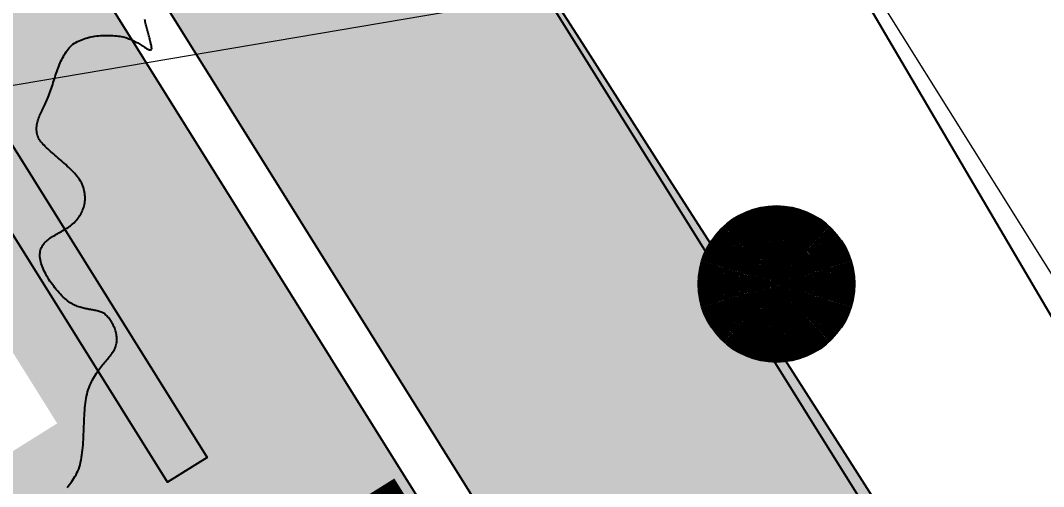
# Model space of a CAD drawing. Header units: metres. Extents: x 3 to 509016, y 4 to 6969473.
# Drawn here: x 507881.542 to 507884.82, y 6967194.123 to 6967195.615 of the extents above; entities that cross this region are included whole.
import ezdxf

# ---------------------------------------------------------------- set-up
doc = ezdxf.new("R2010")
doc.units = ezdxf.units.M
doc.layers.add('_PROP-BDY', color=6, linetype='Continuous', plot=False)
for name, color, linetype in [('C_LNMK_MARKINGS', 4, 'Continuous'), ('C_RD_WHEEL_STOP', 7, 'Continuous'), ('C_TEXT_2.5', 7, 'Continuous'), ('C_TEXT_DIMS', 1, 'Continuous'), ('EWS_BATTER TOE', 252, 'Continuous'), ('HATCH_LANDSCAPE', 1, 'Continuous'), ('HATCH_PAVEMENT_CARPARK', 254, 'Continuous'), ('KRB_BACK', 252, 'Continuous'), ('KRB_LIP', 252, 'Continuous'), ('mga2020DR_UNLINED', 252, 'Continuous'), ('mga2020VEG_TREE', 252, 'Continuous'), ('XREF', 7, 'Continuous')]:
    doc.layers.add(name, color=color, linetype=linetype)
doc.layers.add('D_UG_PIPES', color=252, linetype='EXIST_SWD', lineweight=0)
doc.styles.add('ISOCP', font='isocp.shx')
doc.styles.get("Standard").update_dxf_attribs({"font": 'ARIALN.TTF'})
doc.linetypes.add('EXIST_SWD', pattern='A,5,-2.5,5,-2,["SWD",Standard,S=2.5,R=0,X=0,Y=-1.25],-8,5,-2.5,5,-2.5', length=37.5)
doc.dimstyles.new('ISOCP', dxfattribs={"dimtxt": 2.5, "dimasz": 3, "dimexe": 1.5, "dimexo": 5, "dimgap": 1.5, "dimtad": 1, "dimzin": 0, "dimdsep": 46, "dimtxsty": 'ISOCP', "dimcen": 1, "dimclrd": 256, "dimclre": 256, "dimclrt": 7, "dimadec": 0, "dimazin": 0, "dimtfac": 1, "dimtmove": 0, "dimatfit": 2, "dimfxl": 1, "dimtfill": 1, "dimtolj": 1, "dimtzin": 0, "dimlwd": -1, "dimlwe": -1, "dimarcsym": 0})

# ---------------------------------------------------------------- blocks, each defined once
blk = doc.blocks.new('XD_HATCH')
at = {"layer": 'HATCH_LANDSCAPE', "ltscale": 0.5}
h = blk.add_hatch(dxfattribs=at)
h.set_pattern_fill('GRASS', color=256, scale=0.05)
h.set_pattern_definition([(212.013854887, (0, 0), (-0.28538859865, -1.2375190291), [0.238125, -1.557926224]), (167.013854887, (0, 0), (-0.28538859868, -1.23751902925), [0.238125, -1.031875]), (257.013854887, (0, 0), (1.23751902925, -0.28538859868), [0.238125, -1.031875])])
edge = h.paths.add_edge_path()
edge.add_line((507834.6194, 6967286.6003), (507833.7745, 6967278.3766))
edge.add_line((507833.7745, 6967278.3766), (507834.4563, 6967266.5732))
edge.add_arc((507833.4405, 6967266.3882), 1.0325, -56.8269, 10.3208, ccw=False)
edge.add_line((507834.0055, 6967265.524), (507833.7027, 6967265.3348))
edge.add_line((507833.7027, 6967265.3348), (507831.8595, 6967265.8814))
edge.add_arc((507790.5773, 6967261.1965), 41.5471, 6.4744, 11.72996)
edge.add_arc((507652.9266, 6967269.5696), 178.3302, 0.023588, 2.717699)
edge.add_arc((507863.8943, 6967277.5885), 32.8409, 156.38178, 179.23816, ccw=False)
edge.add_line((507833.8043, 6967290.7459), (507834.868, 6967290.3037))
edge.add_line((507834.868, 6967290.3037), (507834.6194, 6967286.6003))
edge = h.paths.add_edge_path()
edge.add_line((507840.3758, 6967264.2031), (507839.0111, 6967268.6216))
edge.add_line((507839.0111, 6967268.6216), (507838.9485, 6967268.9634))
edge.add_line((507838.9485, 6967268.9634), (507838.9635, 6967269.4631))
edge.add_line((507838.9635, 6967269.4631), (507838.7986, 6967271.4707))
edge.add_line((507838.7986, 6967271.4707), (507838.5426, 6967271.9806))
edge.add_line((507838.5426, 6967271.9806), (507838.3277, 6967272.489))
edge.add_line((507838.3277, 6967272.489), (507838.1812, 6967272.9949))
edge.add_line((507838.1812, 6967272.9949), (507838.0533, 6967273.5))
edge.add_line((507838.0533, 6967273.5), (507837.435, 6967274.5364))
edge.add_line((507837.435, 6967274.5364), (507837.4424, 6967274.8298))
edge.add_line((507837.4424, 6967274.8298), (507837.523, 6967275.3334))
edge.add_line((507837.523, 6967275.3334), (507837.4511, 6967275.831))
edge.add_line((507837.4511, 6967275.831), (507837.4008, 6967276.3294))
edge.add_line((507837.4008, 6967276.3294), (507837.3858, 6967276.8292))
edge.add_line((507837.3858, 6967276.8292), (507837.3708, 6967277.329))
edge.add_line((507837.3708, 6967277.329), (507837.3559, 6967277.8288))
edge.add_line((507837.3559, 6967277.8288), (507837.2868, 6967278.3259))
edge.add_line((507837.2868, 6967278.3259), (507837.6201, 6967280.3039))
edge.add_line((507837.6201, 6967280.3039), (507837.7291, 6967281.2981))
edge.add_line((507837.7291, 6967281.2981), (507837.7573, 6967281.7976))
edge.add_line((507837.7573, 6967281.7976), (507837.7637, 6967283.3032))
edge.add_line((507837.7637, 6967283.3032), (507837.8004, 6967283.8019))
edge.add_line((507837.8004, 6967283.8019), (507837.9, 6967284.2949))
edge.add_line((507837.9, 6967284.2949), (507838.1892, 6967285.2728))
edge.add_line((507838.1892, 6967285.2728), (507838.2709, 6967285.7675))
edge.add_line((507838.2709, 6967285.7675), (507838.3266, 6967286.2645))
edge.add_line((507838.3266, 6967286.2645), (507837.056, 6967286.299))
edge.add_line((507837.056, 6967286.299), (507837.0835, 6967286.024))
edge.add_line((507837.0835, 6967286.024), (507836.2865, 6967278.3018))
edge.add_line((507836.2865, 6967278.3018), (507836.7877, 6967269.7623))
edge.add_line((507836.7877, 6967269.7623), (507836.9971, 6967265.9725))
edge.add_arc((507835.4372, 6967265.8975), 1.5617, -51.2364, 2.7548, ccw=False)
edge.add_line((507836.415, 6967264.6797), (507834.7625, 6967263.6386))
edge.add_line((507834.7625, 6967263.6386), (507834.4122, 6967261.6514))
edge.add_line((507834.4122, 6967261.6514), (507838.3369, 6967255.3696))
edge.add_arc((507838.6337, 6967255.5551), 0.35, 211.9938, 302.0004)
edge.add_line((507838.8192, 6967255.2583), (507843.102, 6967257.934))
edge.add_line((507843.102, 6967257.934), (507849.8852, 6967247.0769))
edge.add_line((507849.8852, 6967247.0769), (507845.6775, 6967244.448))
edge.add_arc((507845.8629, 6967244.1511), 0.35, 121.996, 211.996)
edge.add_line((507845.5661, 6967243.9657), (507846.3609, 6967242.6936))
edge.add_arc((507846.6577, 6967242.879), 0.35, 211.996, 301.996)
edge.add_line((507846.8432, 6967242.5822), (507851.0509, 6967245.2111))
edge.add_line((507851.0509, 6967245.2111), (507857.8321, 6967234.3573))
edge.add_line((507857.8321, 6967234.3573), (507858.9988, 6967232.4898))
edge.add_line((507858.9988, 6967232.4898), (507868.4293, 6967217.3956))
edge.add_line((507868.4293, 6967217.3956), (507869.595, 6967215.5298))
edge.add_line((507869.595, 6967215.5298), (507879.0265, 6967200.4339))
edge.add_line((507879.0265, 6967200.4339), (507880.1922, 6967198.5681))
edge.add_line((507880.1922, 6967198.5681), (507889.6237, 6967183.4722))
edge.add_line((507889.6237, 6967183.4722), (507890.8655, 6967181.6516))
edge.add_line((507890.8655, 6967181.6516), (507890.7894, 6967181.6064))
edge.add_line((507890.7894, 6967181.6064), (507900.2209, 6967166.5105))
edge.add_line((507900.2209, 6967166.5105), (507895.9381, 6967163.8347))
edge.add_arc((507896.1235, 6967163.5378), 0.35, 121.994, 211.996)
edge.add_line((507895.8267, 6967163.3524), (507896.6215, 6967162.0802))
edge.add_arc((507896.9183, 6967162.2657), 0.35, 211.9984, 301.996)
edge.add_line((507897.1038, 6967161.9689), (507901.3866, 6967164.6447))
edge.add_line((507901.3866, 6967164.6447), (507910.8181, 6967149.5487))
edge.add_line((507910.8181, 6967149.5487), (507906.5469, 6967146.8811))
edge.add_arc((507906.7649, 6967146.6028), 0.3535, 128.0734, 218.4885)
edge.add_line((507906.4882, 6967146.3828), (507907.8077, 6967145.0972))
edge.add_line((507907.8077, 6967145.0972), (507909.4019, 6967144.1738))
edge.add_line((507909.4019, 6967144.1738), (507911.1824, 6967145.0318))
edge.add_line((507911.1824, 6967145.0318), (507911.5938, 6967146.4662))
edge.add_line((507911.5938, 6967146.4662), (507913.3116, 6967147.5395))
edge.add_line((507913.3116, 6967147.5395), (507911.7607, 6967150.3145))
edge.add_line((507911.7607, 6967150.3145), (507911.3517, 6967151.1377))
edge.add_line((507911.3517, 6967151.1377), (507910.3123, 6967152.8466))
edge.add_line((507910.3123, 6967152.8466), (507910.0252, 6967153.2568))
edge.add_line((507910.0252, 6967153.2568), (507908.2386, 6967155.6779))
edge.add_line((507908.2386, 6967155.6779), (507906.8185, 6967157.7385))
edge.add_line((507906.8185, 6967157.7385), (507905.1467, 6967160.2314))
edge.add_line((507905.1467, 6967160.2314), (507902.6614, 6967164.5743))
edge.add_line((507902.6614, 6967164.5743), (507901.6885, 6967166.3247))
edge.add_line((507901.6885, 6967166.3247), (507890.3492, 6967184.5912))
edge.add_line((507890.3492, 6967184.5912), (507887.9238, 6967188.3817))
edge.add_line((507887.9238, 6967188.3817), (507882.2644, 6967197.2262))
edge.add_line((507882.2644, 6967197.2262), (507881.0853, 6967198.9492))
edge.add_line((507881.0853, 6967198.9492), (507875.2149, 6967208.1494))
edge.add_line((507875.2149, 6967208.1494), (507870.7184, 6967215.3627))
edge.add_line((507870.7184, 6967215.3627), (507864.5811, 6967226.2674))
edge.add_line((507864.5811, 6967226.2674), (507858.7045, 6967235.0792))
edge.add_line((507858.7045, 6967235.0792), (507856.2419, 6967238.7442))
edge.add_line((507856.2419, 6967238.7442), (507855.1022, 6967240.3904))
edge.add_line((507855.1022, 6967240.3904), (507854.8173, 6967240.8019))
edge.add_line((507854.8173, 6967240.8019), (507854.0618, 6967242.0986))
edge.add_line((507854.0618, 6967242.0986), (507852.576, 6967244.7077))
edge.add_line((507852.576, 6967244.7077), (507851.066, 6967247.3016))
edge.add_line((507851.066, 6967247.3016), (507849.5393, 6967249.8852))
edge.add_line((507849.5393, 6967249.8852), (507848.9949, 6967250.7242))
edge.add_line((507848.9949, 6967250.7242), (507848.7226, 6967251.1437))
edge.add_line((507848.7226, 6967251.1437), (507848.4401, 6967251.5567))
edge.add_line((507848.4401, 6967251.5567), (507847.8618, 6967252.3745))
edge.add_line((507847.8618, 6967252.3745), (507847.3356, 6967253.2249))
edge.add_line((507847.3356, 6967253.2249), (507845.7975, 6967255.8013))
edge.add_line((507845.7975, 6967255.8013), (507844.2186, 6967258.446))
edge.add_line((507844.2186, 6967258.446), (507842.8502, 6967261.0217))
edge.add_line((507842.8502, 6967261.0217), (507842.6112, 6967261.4614))
edge.add_line((507842.6112, 6967261.4614), (507842.0412, 6967262.2858))
edge.add_line((507842.0412, 6967262.2858), (507840.3758, 6967264.2031))
at = {"layer": 'HATCH_PAVEMENT_CARPARK'}
h = blk.add_hatch(color=256, dxfattribs=at)
h.dxf.hatch_style = 1
edge = h.paths.add_edge_path()
edge.add_line((507875.9888, 6967195.7651), (507880.1445, 6967198.3614))
edge.add_line((507880.1445, 6967198.3614), (507889.417, 6967183.5199))
edge.add_line((507889.417, 6967183.5199), (507885.2614, 6967180.9236))
edge.add_arc((507885.5253, 6967180.4998), 0.4992, 121.9079, 212.0841)
edge.add_line((507885.1023, 6967180.2346), (507885.8971, 6967178.9625))
edge.add_arc((507886.3196, 6967179.221), 0.4954, 211.4571, 302.5349)
edge.add_line((507886.586, 6967178.8034), (507890.7427, 6967181.398))
edge.add_line((507890.7427, 6967181.398), (507900.0142, 6967166.5582))
edge.add_line((507900.0142, 6967166.5582), (507895.8586, 6967163.9619))
edge.add_arc((507896.1225, 6967163.5381), 0.4992, 121.9059, 212.0841)
edge.add_line((507895.6995, 6967163.2729), (507896.4943, 6967162.0008))
edge.add_arc((507896.9183, 6967162.2657), 0.5, 211.9984, 301.996)
edge.add_line((507897.1832, 6967161.8417), (507901.3389, 6967164.438))
edge.add_line((507901.3389, 6967164.438), (507910.6114, 6967149.5965))
edge.add_line((507910.6114, 6967149.5965), (507906.4613, 6967147.0044))
edge.add_arc((507906.7649, 6967146.6028), 0.5035, 127.0863, 218.5157)
edge.add_arc((507912.318, 6967151.0464), 7.6156, 218.65732, 253.74497)
edge.add_line((507910.1863, 6967143.7352), (507910.7688, 6967143.59))
edge.add_line((507910.7688, 6967143.59), (507911.5189, 6967143.4728))
edge.add_line((507911.5189, 6967143.4728), (507912.2837, 6967143.4309))
edge.add_line((507912.2837, 6967143.4309), (507913.7894, 6967143.3382))
edge.add_line((507913.7894, 6967143.3382), (507914.7067, 6967143.2816))
edge.add_line((507914.7067, 6967143.2816), (507913.8403, 6967137.3297))
edge.add_line((507913.8403, 6967137.3297), (507912.0774, 6967137.387))
edge.add_line((507912.0774, 6967137.387), (507909.0582, 6967137.6263))
edge.add_arc((507911.1175, 6967152.4843), 15, 222.13107, 262.10918, ccw=False)
edge.add_arc((507899.5853, 6967142.1233), 0.5056, 36.1917, 121.7915)
edge.add_line((507899.3189, 6967142.5531), (507895.8547, 6967140.3769))
edge.add_line((507895.8547, 6967140.3769), (507893.2252, 6967144.5857))
edge.add_line((507893.2252, 6967144.5857), (507886.5822, 6967155.2184))
edge.add_line((507886.5822, 6967155.2184), (507890.8139, 6967157.8599))
edge.add_arc((507890.4505, 6967158.234), 0.5215, 314.169, 391.1342)
edge.add_line((507890.8969, 6967158.5037), (507890.1021, 6967159.7758))
edge.add_arc((507889.6697, 6967159.5002), 0.5127, 32.5139, 110.6117)
edge.add_line((507889.4892, 6967159.9802), (507885.2575, 6967157.3386))
edge.add_line((507885.2575, 6967157.3386), (507875.985, 6967172.1801))
edge.add_line((507875.985, 6967172.1801), (507880.2167, 6967174.8216))
edge.add_arc((507879.8533, 6967175.1957), 0.5215, 314.1688, 391.1377)
edge.add_line((507880.2997, 6967175.4654), (507879.5049, 6967176.7376))
edge.add_arc((507879.0815, 6967176.4734), 0.499, 31.9564, 112.37)
edge.add_line((507878.8916, 6967176.9349), (507874.6603, 6967174.3003))
edge.add_line((507874.6603, 6967174.3003), (507865.3878, 6967189.1418))
edge.add_line((507865.3878, 6967189.1418), (507869.5434, 6967191.7381))
edge.add_arc((507869.2785, 6967192.1622), 0.5, 301.9931, 391.9994)
edge.add_line((507869.7025, 6967192.4271), (507868.9077, 6967193.6993))
edge.add_arc((507868.4837, 6967193.4343), 0.5, 31.9969, 121.9973)
edge.add_line((507868.2187, 6967193.8583), (507864.0642, 6967191.2604))
edge.add_line((507864.0642, 6967191.2604), (507854.7578, 6967206.1561))
edge.add_line((507854.7578, 6967206.1561), (507859.003, 6967208.7411))
edge.add_arc((507858.6819, 6967209.1238), 0.4995, 310.0061, 392.0445)
edge.add_line((507859.1053, 6967209.3888), (507858.3105, 6967210.661))
edge.add_arc((507857.8781, 6967210.3853), 0.5127, 32.5162, 110.6117)
edge.add_line((507857.6976, 6967210.8653), (507853.542, 6967208.2689))
edge.add_line((507853.542, 6967208.2689), (507844.2673, 6967223.0031))
edge.add_line((507844.2673, 6967223.0031), (507848.4217, 6967225.6013))
edge.add_arc((507848.1566, 6967226.0252), 0.5, 302.0224, 392.0224)
edge.add_line((507848.5805, 6967226.2903), (507847.6992, 6967227.6994))
edge.add_arc((507847.268, 6967227.4197), 0.5139, 32.9678, 130.3844)
edge.add_line((507846.935, 6967227.8112), (507842.912, 6967225.2832))
edge.add_line((507842.912, 6967225.2832), (507836.3216, 6967235.8317))
edge.add_line((507836.3216, 6967235.8317), (507840.4772, 6967238.428))
edge.add_arc((507840.2123, 6967238.8521), 0.5, 301.996, 392.0008)
edge.add_line((507840.6363, 6967239.117), (507840.6363, 6967239.117))
edge.add_arc((507840.2123, 6967238.8521), 0.5, -58.004, 31.9984, ccw=False)
edge.add_line((507840.4772, 6967238.428), (507836.3216, 6967235.8317))
edge.add_line((507836.3216, 6967235.8317), (507842.912, 6967225.2832))
edge.add_line((507842.912, 6967225.2832), (507846.935, 6967227.8112))
edge.add_arc((507847.268, 6967227.4197), 0.5139, 32.9678, 130.3844, ccw=False)
edge.add_line((507847.6992, 6967227.6994), (507848.5805, 6967226.2903))
edge.add_arc((507848.1566, 6967226.0252), 0.5, -57.9776, 32.0224, ccw=False)
edge.add_line((507848.4217, 6967225.6013), (507844.2673, 6967223.0031))
edge.add_line((507844.2673, 6967223.0031), (507853.542, 6967208.2689))
edge.add_line((507853.542, 6967208.2689), (507857.6976, 6967210.8653))
edge.add_arc((507857.8781, 6967210.3853), 0.5127, 32.5162, 110.6117, ccw=False)
edge.add_line((507858.3105, 6967210.661), (507859.1516, 6967209.4817))
edge.add_line((507859.1516, 6967209.4817), (507864.7027, 6967212.8859))
edge.add_arc((507865.1267, 6967213.1508), 0.5, 211.996, 301.996)
edge.add_line((507865.3916, 6967212.7268), (507869.5473, 6967215.3231))
edge.add_line((507869.5473, 6967215.3231), (507878.8198, 6967200.4816))
edge.add_line((507878.8198, 6967200.4816), (507874.6642, 6967197.8853))
edge.add_arc((507874.9291, 6967197.4612), 0.5, 121.996, 211.996)
edge.add_line((507874.5051, 6967197.1963), (507875.2999, 6967195.9242))
edge.add_arc((507875.7239, 6967196.1891), 0.5, 211.996, 301.996)
blk = doc.blocks.new('25027_BNP_Skygate Play-Sheet - 000101 - SITE PLAN')
at = {"layer": '_PROP-BDY'}
blk.add_line((-2401700.5, 3945943.9), (-2257300.5, 3945943.9), dxfattribs=at)
blk = doc.blocks.new('XE_ARCH')
at = {"xscale": 0.001, "yscale": 0.001, "zscale": 0.001, "rotation": 121.996}
blk.add_blockref('25027_BNP_Skygate Play-Sheet - 000101 - SITE PLAN', (509988.1258, 6971273.7702), dxfattribs=at)
blk = doc.blocks.new('XE_LOT BOUNDARY')
at = {"layer": '_PROP-BDY'}
blk.add_line((507914.1948, 6967146.1257), (507837.683, 6967268.5892), dxfattribs=at)
blk = doc.blocks.new('BAC V TREE')
for p, q in [((-13.0116, 5.4237), (-13.0158, 5.4477)), ((-13.0069, 5.3992), (-13.0116, 5.4237)), ((-13.0018, 5.3744), (-13.0069, 5.3992)), ((-12.9962, 5.3492), (-13.0018, 5.3744)), ((-12.9903, 5.3238), (-12.9962, 5.3492)), ((-12.984, 5.2982), (-12.9903, 5.3238)), ((-12.9776, 5.2726), (-12.984, 5.2982)), ((-12.9709, 5.2469), (-12.9776, 5.2726)), ((-14.2667, 5.0532), (-14.2309, 5.0646)), ((-14.2309, 5.0646), (-14.1947, 5.075)), ((-14.1947, 5.075), (-14.158, 5.0842)), ((-14.158, 5.0842), (-14.121, 5.0924)), ((-14.121, 5.0924), (-14.0837, 5.0996)), ((-14.0837, 5.0996), (-14.0462, 5.1058)), ((-14.0462, 5.1058), (-14.0085, 5.1111)), ((-14.0085, 5.1111), (-13.9707, 5.1154)), ((-13.9707, 5.1154), (-13.9329, 5.1188)), ((-13.9329, 5.1188), (-13.8951, 5.1213)), ((-13.8951, 5.1213), (-13.8574, 5.1231)), ((-13.8574, 5.1231), (-13.8199, 5.124)), ((-13.8199, 5.124), (-13.7827, 5.1241)), ((-13.7827, 5.1241), (-13.7457, 5.1235)), ((-13.7457, 5.1235), (-13.7091, 5.1222)), ((-13.7091, 5.1222), (-13.673, 5.1202)), ((-13.673, 5.1202), (-13.6373, 5.1175)), ((-13.6373, 5.1175), (-13.6023, 5.1142)), ((-13.6023, 5.1142), (-13.5678, 5.1103)), ((-13.5678, 5.1103), (-13.5341, 5.1059)), ((-13.5341, 5.1059), (-13.5011, 5.1009)), ((-13.5011, 5.1009), (-13.469, 5.0954)), ((-13.469, 5.0954), (-13.4377, 5.0895)), ((-13.4377, 5.0895), (-13.4056, 5.0787)), ((-13.4056, 5.0787), (-13.3745, 5.0674)), ((-13.3745, 5.0674), (-13.3444, 5.0556)), ((-12.964, 5.2213), (-12.9709, 5.2469)), ((-12.9571, 5.1959), (-12.964, 5.2213)), ((-12.9501, 5.1707), (-12.9571, 5.1959)), ((-12.9432, 5.1458), (-12.9501, 5.1707)), ((-12.9363, 5.1212), (-12.9432, 5.1458)), ((-12.9295, 5.0971), (-12.9363, 5.1212)), ((-12.9228, 5.0735), (-12.9295, 5.0971)), ((-12.9164, 5.0505), (-12.9228, 5.0735)), ((-14.5975, 4.84), (-14.5751, 4.8672)), ((-14.5751, 4.8672), (-14.5516, 4.8932)), ((-14.5516, 4.8932), (-14.5269, 4.9182)), ((-14.5269, 4.9182), (-14.4975, 4.9396)), ((-14.4975, 4.9396), (-14.4671, 4.9596)), ((-14.4671, 4.9596), (-14.4357, 4.9783)), ((-14.4357, 4.9783), (-14.4034, 4.9958)), ((-14.4034, 4.9958), (-14.3703, 5.0119)), ((-14.3703, 5.0119), (-14.3364, 5.0269)), ((-14.3364, 5.0269), (-14.3018, 5.0406)), ((-14.3018, 5.0406), (-14.2667, 5.0532)), ((-13.3444, 5.0556), (-13.3153, 5.0435)), ((-13.3153, 5.0435), (-13.2871, 5.031)), ((-13.2871, 5.031), (-13.26, 5.0184)), ((-13.26, 5.0184), (-13.2338, 5.0055)), ((-13.2338, 5.0055), (-13.2085, 4.9926)), ((-13.2085, 4.9926), (-13.1843, 4.9797)), ((-13.1843, 4.9797), (-13.161, 4.9668)), ((-13.161, 4.9668), (-13.1386, 4.954)), ((-13.1386, 4.954), (-13.1172, 4.9414)), ((-13.1172, 4.9414), (-13.0967, 4.929)), ((-13.0967, 4.929), (-13.0771, 4.917)), ((-13.0771, 4.917), (-13.0585, 4.9054)), ((-13.0585, 4.9054), (-13.0408, 4.8942)), ((-13.0408, 4.8942), (-13.024, 4.8836)), ((-13.024, 4.8836), (-13.0081, 4.8736)), ((-13.0081, 4.8736), (-12.9932, 4.8643)), ((-12.9932, 4.8643), (-12.9791, 4.8557)), ((-12.9791, 4.8557), (-12.9659, 4.8479)), ((-12.9103, 5.0283), (-12.9164, 5.0505)), ((-12.9045, 5.0067), (-12.9103, 5.0283)), ((-12.899, 4.986), (-12.9045, 5.0067)), ((-12.894, 4.9662), (-12.899, 4.986)), ((-12.8895, 4.9474), (-12.894, 4.9662)), ((-12.8855, 4.9297), (-12.8895, 4.9474)), ((-12.8821, 4.913), (-12.8855, 4.9297)), ((-12.8793, 4.8977), (-12.8821, 4.913)), ((-12.8772, 4.8835), (-12.8793, 4.8977)), ((-12.8758, 4.8708), (-12.8772, 4.8835)), ((-12.8767, 4.8416), (-12.8755, 4.8497)), ((-12.8753, 4.8595), (-12.8758, 4.8708)), ((-12.8755, 4.8497), (-12.8753, 4.8595)), ((-14.7291, 4.6238), (-14.7126, 4.6571)), ((-14.7126, 4.6571), (-14.6955, 4.6897)), ((-14.6955, 4.6897), (-14.6777, 4.7215)), ((-14.6777, 4.7215), (-14.659, 4.7525)), ((-14.659, 4.7525), (-14.6394, 4.7826)), ((-14.6394, 4.7826), (-14.619, 4.8118)), ((-14.619, 4.8118), (-14.5975, 4.84)), ((-12.9659, 4.8479), (-12.9536, 4.841)), ((-12.9536, 4.841), (-12.9422, 4.8351)), ((-12.9422, 4.8351), (-12.9317, 4.8302)), ((-12.9317, 4.8302), (-12.922, 4.8263)), ((-12.922, 4.8263), (-12.9132, 4.8237)), ((-12.9132, 4.8237), (-12.9053, 4.8223)), ((-12.9053, 4.8223), (-12.8982, 4.8221)), ((-12.8982, 4.8221), (-12.8919, 4.8234)), ((-12.8919, 4.8234), (-12.8866, 4.8261)), ((-12.8866, 4.8261), (-12.882, 4.8303)), ((-12.882, 4.8303), (-12.8789, 4.8351)), ((-12.8789, 4.8351), (-12.8767, 4.8416)), ((-14.816, 4.4119), (-14.8026, 4.4484)), ((-14.8026, 4.4484), (-14.7889, 4.4845)), ((-14.7889, 4.4845), (-14.7747, 4.5201)), ((-14.7747, 4.5201), (-14.76, 4.5553)), ((-14.76, 4.5553), (-14.7448, 4.5899)), ((-14.7448, 4.5899), (-14.7291, 4.6238)), ((-14.8913, 4.1872), (-14.8791, 4.225)), ((-14.8791, 4.225), (-14.8668, 4.2628)), ((-14.8668, 4.2628), (-14.8544, 4.3004)), ((-14.8544, 4.3004), (-14.8418, 4.3378)), ((-14.8418, 4.3378), (-14.829, 4.375)), ((-14.829, 4.375), (-14.816, 4.4119)), ((-14.9538, 3.9983), (-14.941, 4.0358)), ((-14.941, 4.0358), (-14.9284, 4.0736)), ((-14.9284, 4.0736), (-14.9159, 4.1114)), ((-14.9159, 4.1114), (-14.9036, 4.1493)), ((-14.9036, 4.1493), (-14.8913, 4.1872)), ((-15.0361, 3.7871), (-15.0221, 3.8187)), ((-15.0221, 3.8187), (-15.0084, 3.8509)), ((-15.0084, 3.8509), (-14.9941, 3.8872)), ((-14.9941, 3.8872), (-14.9803, 3.9239)), ((-14.9803, 3.9239), (-14.9669, 3.961)), ((-14.9669, 3.961), (-14.9538, 3.9983)), ((-15.1346, 3.5789), (-15.121, 3.6074)), ((-15.121, 3.6074), (-15.1072, 3.6363)), ((-15.1072, 3.6363), (-15.0931, 3.6656)), ((-15.0931, 3.6656), (-15.0789, 3.6953)), ((-15.0789, 3.6953), (-15.0646, 3.7254)), ((-15.0646, 3.7254), (-15.0503, 3.756)), ((-15.0503, 3.756), (-15.0361, 3.7871)), ((-15.2222, 3.3595), (-15.214, 3.3863)), ((-15.214, 3.3863), (-15.2048, 3.4133)), ((-15.2048, 3.4133), (-15.1948, 3.4404)), ((-15.1948, 3.4404), (-15.184, 3.4676)), ((-15.184, 3.4676), (-15.1725, 3.4951)), ((-15.1725, 3.4951), (-15.1604, 3.5227)), ((-15.1604, 3.5227), (-15.1477, 3.5507)), ((-15.1477, 3.5507), (-15.1346, 3.5789)), ((-15.2469, 3.1991), (-15.2461, 3.2259)), ((-15.2462, 3.1722), (-15.2469, 3.1991)), ((-15.2439, 3.1452), (-15.2462, 3.1722)), ((-15.2461, 3.2259), (-15.2438, 3.2527)), ((-15.2438, 3.2527), (-15.2402, 3.2794)), ((-15.2402, 3.2794), (-15.2354, 3.3061)), ((-15.2354, 3.3061), (-15.2293, 3.3328)), ((-15.2293, 3.3328), (-15.2222, 3.3595)), ((-15.24, 3.118), (-15.2439, 3.1452)), ((-15.2343, 3.0906), (-15.24, 3.118)), ((-15.2267, 3.0629), (-15.2343, 3.0906)), ((-15.2173, 3.0351), (-15.2267, 3.0629)), ((-15.2059, 3.0069), (-15.2173, 3.0351)), ((-15.1924, 2.9784), (-15.2059, 3.0069)), ((-15.1762, 2.955), (-15.1924, 2.9784)), ((-15.1581, 2.9313), (-15.1762, 2.955)), ((-15.1384, 2.9074), (-15.1581, 2.9313)), ((-15.117, 2.8832), (-15.1384, 2.9074)), ((-15.0941, 2.8588), (-15.117, 2.8832)), ((-15.0698, 2.8342), (-15.0941, 2.8588)), ((-15.0443, 2.8093), (-15.0698, 2.8342)), ((-15.0175, 2.7842), (-15.0443, 2.8093)), ((-14.9898, 2.7588), (-15.0175, 2.7842)), ((-14.9611, 2.7332), (-14.9898, 2.7588)), ((-14.9315, 2.7072), (-14.9611, 2.7332)), ((-14.9013, 2.681), (-14.9315, 2.7072)), ((-14.8704, 2.6545), (-14.9013, 2.681)), ((-14.8391, 2.6278), (-14.8704, 2.6545)), ((-14.8074, 2.6007), (-14.8391, 2.6278)), ((-14.7754, 2.5733), (-14.8074, 2.6007)), ((-14.7433, 2.5456), (-14.7754, 2.5733)), ((-14.7111, 2.5176), (-14.7433, 2.5456)), ((-14.679, 2.4892), (-14.7111, 2.5176)), ((-14.6471, 2.4606), (-14.679, 2.4892)), ((-14.6155, 2.4316), (-14.6471, 2.4606)), ((-14.5844, 2.4022), (-14.6155, 2.4316)), ((-14.5537, 2.3726), (-14.5844, 2.4022)), ((-14.5237, 2.3425), (-14.5537, 2.3726)), ((-14.4944, 2.3121), (-14.5237, 2.3425)), ((-14.466, 2.2814), (-14.4944, 2.3121)), ((-14.4386, 2.2503), (-14.466, 2.2814)), ((-14.4123, 2.2188), (-14.4386, 2.2503)), ((-14.3872, 2.1869), (-14.4123, 2.2188)), ((-14.3634, 2.1546), (-14.3872, 2.1869)), ((-14.341, 2.1219), (-14.3634, 2.1546)), ((-14.3239, 2.0889), (-14.341, 2.1219)), ((-14.3087, 2.0559), (-14.3239, 2.0889)), ((-14.2952, 2.023), (-14.3087, 2.0559)), ((-14.2834, 1.9901), (-14.2952, 2.023)), ((-14.2734, 1.9574), (-14.2834, 1.9901)), ((-14.265, 1.9248), (-14.2734, 1.9574)), ((-14.2583, 1.8923), (-14.265, 1.9248)), ((-14.2533, 1.8601), (-14.2583, 1.8923)), ((-14.2558, 1.6714), (-14.2516, 1.7022)), ((-14.2499, 1.828), (-14.2533, 1.8601)), ((-14.2516, 1.7022), (-14.2489, 1.7332)), ((-14.248, 1.7961), (-14.2499, 1.828)), ((-14.2489, 1.7332), (-14.2477, 1.7646)), ((-14.2477, 1.7646), (-14.248, 1.7961)), ((-14.3239, 1.4669), (-14.3102, 1.4949)), ((-14.3102, 1.4949), (-14.2978, 1.5233)), ((-14.2978, 1.5233), (-14.2867, 1.5521)), ((-14.2867, 1.5521), (-14.2769, 1.5814)), ((-14.2769, 1.5814), (-14.2685, 1.611)), ((-14.2685, 1.611), (-14.2615, 1.6411)), ((-14.2615, 1.6411), (-14.2558, 1.6714)), ((-14.4759, 1.2631), (-14.453, 1.2865)), ((-14.453, 1.2865), (-14.4312, 1.3105)), ((-14.4312, 1.3105), (-14.4105, 1.3351)), ((-14.4105, 1.3351), (-14.3908, 1.3604)), ((-14.3908, 1.3604), (-14.3723, 1.3862)), ((-14.3723, 1.3862), (-14.355, 1.4126)), ((-14.355, 1.4126), (-14.3389, 1.4395)), ((-14.3389, 1.4395), (-14.3239, 1.4669)), ((-14.7859, 1.0541), (-14.759, 1.0691)), ((-14.759, 1.0691), (-14.732, 1.0842)), ((-14.732, 1.0842), (-14.7051, 1.0996)), ((-14.7051, 1.0996), (-14.6783, 1.1152)), ((-14.6783, 1.1152), (-14.6516, 1.1311)), ((-14.6516, 1.1311), (-14.6253, 1.1475)), ((-14.6253, 1.1475), (-14.5993, 1.1643)), ((-14.5993, 1.1643), (-14.5738, 1.1817)), ((-14.5738, 1.1817), (-14.5489, 1.1997)), ((-14.5489, 1.1997), (-14.5246, 1.2183)), ((-14.5246, 1.2183), (-14.4997, 1.2404)), ((-14.4997, 1.2404), (-14.4759, 1.2631)), ((-15.0887, 0.8394), (-15.0708, 0.859)), ((-15.0708, 0.859), (-15.0517, 0.8779)), ((-15.0517, 0.8779), (-15.0315, 0.896)), ((-15.0315, 0.896), (-15.0102, 0.9135)), ((-15.0102, 0.9135), (-14.9879, 0.9305)), ((-14.9879, 0.9305), (-14.9648, 0.9469)), ((-14.9648, 0.9469), (-14.9409, 0.963)), ((-14.9409, 0.963), (-14.9162, 0.9786)), ((-14.9162, 0.9786), (-14.891, 0.994)), ((-14.891, 0.994), (-14.8653, 1.0092)), ((-14.8653, 1.0092), (-14.8391, 1.0242)), ((-14.8391, 1.0242), (-14.8126, 1.0392)), ((-14.8126, 1.0392), (-14.7859, 1.0541)), ((-15.1797, 0.6177), (-15.1767, 0.6462)), ((-15.1767, 0.6462), (-15.1719, 0.6745)), ((-15.1719, 0.6745), (-15.1651, 0.7015)), ((-15.1651, 0.7015), (-15.1565, 0.7272)), ((-15.1565, 0.7272), (-15.1461, 0.7517)), ((-15.1461, 0.7517), (-15.1341, 0.7752)), ((-15.1341, 0.7752), (-15.1204, 0.7975)), ((-15.1204, 0.7975), (-15.1053, 0.8189)), ((-15.1053, 0.8189), (-15.0887, 0.8394)), ((-0.4836, 0.6561), (-0.5153, 0.6324)), ((-0.4505, 0.6784), (-0.4836, 0.6561)), ((-0.4161, 0.6991), (-0.4505, 0.6784)), ((-0.3804, 0.7183), (-0.4161, 0.6991)), ((-0.3435, 0.7359), (-0.3804, 0.7183)), ((-0.3055, 0.7517), (-0.3435, 0.7359)), ((-0.2662, 0.7659), (-0.3055, 0.7517)), ((-0.2258, 0.7783), (-0.2662, 0.7659)), ((-0.1844, 0.7889), (-0.2258, 0.7783)), ((-0.1419, 0.7977), (-0.1844, 0.7889)), ((-0.0984, 0.8046), (-0.1419, 0.7977)), ((-0.054, 0.8095), (-0.0984, 0.8046)), ((-0.0086, 0.8125), (-0.054, 0.8095)), ((0.0377, 0.8134), (-0.0086, 0.8125)), ((0.077, 0.8104), (0.0377, 0.8134)), ((0.116, 0.8054), (0.077, 0.8104)), ((0.1545, 0.7984), (0.116, 0.8054)), ((0.1926, 0.7896), (0.1545, 0.7984)), ((0.2302, 0.7789), (0.1926, 0.7896)), ((0.2672, 0.7664), (0.2302, 0.7789)), ((0.3035, 0.7522), (0.2672, 0.7664)), ((0.3391, 0.7362), (0.3035, 0.7522)), ((0.3739, 0.7186), (0.3391, 0.7362)), ((0.4078, 0.6994), (0.3739, 0.7186)), ((0.4409, 0.6786), (0.4078, 0.6994)), ((0.4729, 0.6563), (0.4409, 0.6786)), ((0.5039, 0.6326), (0.4729, 0.6563)), ((0.5338, 0.6073), (0.5039, 0.6326)), ((-15.1804, 0.5879), (-15.1797, 0.6177)), ((-15.1789, 0.557), (-15.1804, 0.5879)), ((-15.1752, 0.525), (-15.1789, 0.557)), ((-15.1695, 0.4921), (-15.1752, 0.525)), ((-15.1618, 0.4584), (-15.1695, 0.4921)), ((-15.1522, 0.4239), (-15.1618, 0.4584)), ((-15.1408, 0.3888), (-15.1522, 0.4239)), ((-0.6966, 0.4284), (-0.7163, 0.3944)), ((-0.6754, 0.4613), (-0.6966, 0.4284)), ((-0.6525, 0.493), (-0.6754, 0.4613)), ((-0.6281, 0.5235), (-0.6525, 0.493)), ((-0.6021, 0.5527), (-0.6281, 0.5235)), ((-0.5746, 0.5806), (-0.6021, 0.5527)), ((-0.5457, 0.6072), (-0.5746, 0.5806)), ((-0.5153, 0.6324), (-0.5457, 0.6072)), ((0.5626, 0.5807), (0.5338, 0.6073)), ((0.59, 0.5528), (0.5626, 0.5807)), ((0.6162, 0.5235), (0.59, 0.5528)), ((0.641, 0.493), (0.6162, 0.5235)), ((0.6644, 0.4613), (0.641, 0.493)), ((0.6863, 0.4285), (0.6644, 0.4613)), ((0.7066, 0.3945), (0.6863, 0.4285)), ((-15.1277, 0.3531), (-15.1408, 0.3888)), ((-15.113, 0.3169), (-15.1277, 0.3531)), ((-15.0968, 0.2804), (-15.113, 0.3169)), ((-15.0791, 0.2437), (-15.0968, 0.2804)), ((-15.06, 0.2068), (-15.0791, 0.2437)), ((-0.7774, 0.2482), (-0.7882, 0.2093)), ((-0.7648, 0.2862), (-0.7774, 0.2482)), ((-0.7504, 0.3233), (-0.7648, 0.2862)), ((-0.7342, 0.3594), (-0.7504, 0.3233)), ((-0.7163, 0.3944), (-0.7342, 0.3594)), ((0.7253, 0.3594), (0.7066, 0.3945)), ((0.7423, 0.3233), (0.7253, 0.3594)), ((0.7575, 0.2863), (0.7423, 0.3233)), ((0.7709, 0.2482), (0.7575, 0.2863)), ((0.7824, 0.2093), (0.7709, 0.2482)), ((-15.0397, 0.1699), (-15.06, 0.2068)), ((-15.0181, 0.133), (-15.0397, 0.1699)), ((-14.9955, 0.0962), (-15.0181, 0.133)), ((-14.9718, 0.0598), (-14.9955, 0.0962)), ((-14.9472, 0.0236), (-14.9718, 0.0598)), ((-14.9217, -0.0121), (-14.9472, 0.0236)), ((-0.8092, 0.0878), (-0.8123, 0.0457)), ((-0.8123, 0.0457), (-0.8113, -0.0008)), ((-0.8041, 0.1291), (-0.8092, 0.0878)), ((-0.7971, 0.1696), (-0.8041, 0.1291)), ((-0.7882, 0.2093), (-0.7971, 0.1696)), ((0.792, 0.1696), (0.7824, 0.2093)), ((0.7996, 0.1291), (0.792, 0.1696)), ((0.805, 0.0878), (0.7996, 0.1291)), ((0.8084, 0.0457), (0.805, 0.0878)), ((0.8095, 0.0031), (0.8084, 0.0457)), ((-14.8954, -0.0472), (-14.9217, -0.0121)), ((-14.8685, -0.0817), (-14.8954, -0.0472)), ((-14.841, -0.1154), (-14.8685, -0.0817)), ((-14.8129, -0.1483), (-14.841, -0.1154)), ((-14.7845, -0.1802), (-14.8129, -0.1483)), ((-14.7557, -0.2111), (-14.7845, -0.1802)), ((-0.8113, -0.0008), (-0.8084, -0.0465)), ((-0.8084, -0.0465), (-0.8034, -0.0912)), ((-0.8034, -0.0912), (-0.7965, -0.1349)), ((-0.7965, -0.1349), (-0.7878, -0.1776)), ((-0.7878, -0.1776), (-0.7771, -0.2192)), ((0.7706, -0.2421), (0.7823, -0.2032)), ((0.7823, -0.2032), (0.7919, -0.1635)), ((0.7919, -0.1635), (0.7995, -0.1229)), ((0.7995, -0.1229), (0.805, -0.0816)), ((0.805, -0.0816), (0.8084, -0.0396)), ((-14.7266, -0.2408), (-14.7557, -0.2111)), ((-14.6974, -0.2693), (-14.7266, -0.2408)), ((-14.6681, -0.2964), (-14.6974, -0.2693)), ((-14.6388, -0.3221), (-14.6681, -0.2964)), ((-14.6096, -0.3463), (-14.6388, -0.3221)), ((-14.5805, -0.3687), (-14.6096, -0.3463)), ((-14.5544, -0.3862), (-14.5805, -0.3687)), ((-14.5284, -0.4022), (-14.5544, -0.3862)), ((-14.5027, -0.4168), (-14.5284, -0.4022)), ((-14.4771, -0.4301), (-14.5027, -0.4168)), ((-0.7771, -0.2192), (-0.7647, -0.2598)), ((-0.7647, -0.2598), (-0.7506, -0.2992)), ((-0.7506, -0.2992), (-0.7347, -0.3374)), ((-0.7347, -0.3374), (-0.7171, -0.3745)), ((-0.7171, -0.3745), (-0.698, -0.4103)), ((-0.698, -0.4103), (-0.6772, -0.4448)), ((0.6845, -0.4223), (0.7053, -0.3883)), ((0.7053, -0.3883), (0.7243, -0.3533)), ((0.7243, -0.3533), (0.7416, -0.3172)), ((0.7416, -0.3172), (0.757, -0.2801)), ((0.757, -0.2801), (0.7706, -0.2421)), ((-14.4518, -0.4421), (-14.4771, -0.4301)), ((-14.4266, -0.453), (-14.4518, -0.4421)), ((-14.4016, -0.4629), (-14.4266, -0.453)), ((-14.3768, -0.4718), (-14.4016, -0.4629)), ((-14.3521, -0.4799), (-14.3768, -0.4718)), ((-14.3277, -0.4871), (-14.3521, -0.4799)), ((-14.3034, -0.4937), (-14.3277, -0.4871)), ((-14.2793, -0.4996), (-14.3034, -0.4937)), ((-14.2553, -0.505), (-14.2793, -0.4996)), ((-14.2316, -0.51), (-14.2553, -0.505)), ((-14.2079, -0.5146), (-14.2316, -0.51)), ((-14.1845, -0.5189), (-14.2079, -0.5146)), ((-14.1612, -0.5231), (-14.1845, -0.5189)), ((-14.138, -0.5271), (-14.1612, -0.5231)), ((-14.115, -0.5312), (-14.138, -0.5271)), ((-14.0922, -0.5353), (-14.115, -0.5312)), ((-14.0695, -0.5396), (-14.0922, -0.5353)), ((-14.0469, -0.5441), (-14.0695, -0.5396)), ((-14.0244, -0.549), (-14.0469, -0.5441)), ((-14.0021, -0.5543), (-14.0244, -0.549)), ((-13.98, -0.5601), (-14.0021, -0.5543)), ((-13.9579, -0.5665), (-13.98, -0.5601)), ((-13.936, -0.5735), (-13.9579, -0.5665)), ((-13.9142, -0.5814), (-13.936, -0.5735)), ((-13.8925, -0.5901), (-13.9142, -0.5814)), ((-13.871, -0.5997), (-13.8925, -0.5901)), ((-13.8495, -0.6104), (-13.871, -0.5997)), ((-13.8331, -0.6251), (-13.8495, -0.6104)), ((-13.8167, -0.6408), (-13.8331, -0.6251)), ((-0.6772, -0.4448), (-0.655, -0.478)), ((-0.655, -0.478), (-0.6312, -0.5098)), ((-0.6312, -0.5098), (-0.606, -0.5403)), ((-0.606, -0.5403), (-0.5794, -0.5693)), ((-0.5794, -0.5693), (-0.5515, -0.5968)), ((-0.5515, -0.5968), (-0.5223, -0.6229)), ((-0.5223, -0.6229), (-0.4918, -0.6474)), ((0.464, -0.65), (0.4963, -0.6262)), ((0.4963, -0.6262), (0.5274, -0.6011)), ((0.5274, -0.6011), (0.5572, -0.5745)), ((0.5572, -0.5745), (0.5856, -0.5466)), ((0.5856, -0.5466), (0.6126, -0.5173)), ((0.6126, -0.5173), (0.6382, -0.4868)), ((0.6382, -0.4868), (0.6621, -0.4551)), ((0.6621, -0.4551), (0.6845, -0.4223)), ((-13.8005, -0.6574), (-13.8167, -0.6408)), ((-13.7845, -0.6749), (-13.8005, -0.6574)), ((-13.7688, -0.6932), (-13.7845, -0.6749)), ((-13.7534, -0.7122), (-13.7688, -0.6932)), ((-13.7383, -0.7321), (-13.7534, -0.7122)), ((-13.7237, -0.7526), (-13.7383, -0.7321)), ((-13.7096, -0.7738), (-13.7237, -0.7526)), ((-13.696, -0.7956), (-13.7096, -0.7738)), ((-13.6831, -0.818), (-13.696, -0.7956)), ((-13.6707, -0.841), (-13.6831, -0.818)), ((-13.6591, -0.8644), (-13.6707, -0.841)), ((-0.4918, -0.6474), (-0.4601, -0.6703)), ((-0.4601, -0.6703), (-0.4272, -0.6916)), ((-0.4272, -0.6916), (-0.3933, -0.7112)), ((-0.3933, -0.7112), (-0.3582, -0.7292)), ((-0.3582, -0.7292), (-0.3221, -0.7454)), ((-0.3221, -0.7454), (-0.2851, -0.7598)), ((-0.2851, -0.7598), (-0.2471, -0.7725)), ((-0.2471, -0.7725), (-0.2082, -0.7833)), ((-0.2082, -0.7833), (-0.1684, -0.7922)), ((-0.1684, -0.7922), (-0.1279, -0.7992)), ((-0.1279, -0.7992), (-0.0866, -0.8042)), ((-0.0866, -0.8042), (-0.0446, -0.8073)), ((-0.0446, -0.8073), (-0.0011, -0.8064)), ((-0.0011, -0.8064), (0.0418, -0.8034)), ((0.0418, -0.8034), (0.0842, -0.7985)), ((0.0842, -0.7985), (0.1259, -0.7916)), ((0.1259, -0.7916), (0.167, -0.7828)), ((0.167, -0.7828), (0.2073, -0.7722)), ((0.2073, -0.7722), (0.2468, -0.7598)), ((0.2468, -0.7598), (0.2855, -0.7456)), ((0.2855, -0.7456), (0.3232, -0.7297)), ((0.3232, -0.7297), (0.36, -0.7122)), ((0.36, -0.7122), (0.3958, -0.693)), ((0.3958, -0.693), (0.4305, -0.6723)), ((0.4305, -0.6723), (0.464, -0.65)), ((-13.6482, -0.8883), (-13.6591, -0.8644)), ((-13.6381, -0.9126), (-13.6482, -0.8883)), ((-13.6288, -0.9373), (-13.6381, -0.9126)), ((-13.6205, -0.9623), (-13.6288, -0.9373)), ((-13.6131, -0.9877), (-13.6205, -0.9623)), ((-13.6068, -1.0133), (-13.6131, -0.9877)), ((-13.6015, -1.0391), (-13.6068, -1.0133)), ((-13.5974, -1.065), (-13.6015, -1.0391)), ((-13.6112, -1.2741), (-13.6044, -1.2482)), ((-13.6044, -1.2482), (-13.5992, -1.2222)), ((-13.5992, -1.2222), (-13.5954, -1.196)), ((-13.5944, -1.0911), (-13.5974, -1.065)), ((-13.5954, -1.196), (-13.5931, -1.1698)), ((-13.5927, -1.1173), (-13.5944, -1.0911)), ((-13.5931, -1.1698), (-13.5922, -1.1436)), ((-13.5922, -1.1436), (-13.5927, -1.1173)), ((-13.7323, -1.4803), (-13.715, -1.4583)), ((-13.715, -1.4583), (-13.6985, -1.4363)), ((-13.6985, -1.4363), (-13.6828, -1.4143)), ((-13.6828, -1.4143), (-13.668, -1.3923)), ((-13.668, -1.3923), (-13.6541, -1.3701)), ((-13.6541, -1.3701), (-13.6413, -1.3478)), ((-13.6413, -1.3478), (-13.6296, -1.3252)), ((-13.6296, -1.3252), (-13.6196, -1.2997)), ((-13.6196, -1.2997), (-13.6112, -1.2741)), ((-13.9107, -1.695), (-13.8897, -1.6689)), ((-13.8897, -1.6689), (-13.8688, -1.6435)), ((-13.8688, -1.6435), (-13.8481, -1.6188)), ((-13.8481, -1.6188), (-13.8277, -1.5946)), ((-13.8277, -1.5946), (-13.8077, -1.571)), ((-13.8077, -1.571), (-13.788, -1.5478)), ((-13.788, -1.5478), (-13.7689, -1.5251)), ((-13.7689, -1.5251), (-13.7503, -1.5026)), ((-13.7503, -1.5026), (-13.7323, -1.4803)), ((-14.056, -1.9047), (-14.0359, -1.8714)), ((-14.0359, -1.8714), (-14.0155, -1.8393)), ((-14.0155, -1.8393), (-13.9948, -1.8084)), ((-13.9948, -1.8084), (-13.9739, -1.7786)), ((-13.9739, -1.7786), (-13.9529, -1.7498)), ((-13.9529, -1.7498), (-13.9318, -1.722)), ((-13.9318, -1.722), (-13.9107, -1.695)), ((-14.1654, -2.1348), (-14.1489, -2.0925)), ((-14.1489, -2.0925), (-14.1315, -2.0519)), ((-14.1315, -2.0519), (-14.1135, -2.0129)), ((-14.1135, -2.0129), (-14.0949, -1.9754)), ((-14.0949, -1.9754), (-14.0757, -1.9394)), ((-14.0757, -1.9394), (-14.056, -1.9047)), ((-14.2259, -2.3566), (-14.2172, -2.3111)), ((-14.2172, -2.3111), (-14.2072, -2.2671)), ((-14.2072, -2.2671), (-14.1961, -2.2248)), ((-14.1961, -2.2248), (-14.1812, -2.1789)), ((-14.1812, -2.1789), (-14.1654, -2.1348)), ((-14.2511, -2.5519), (-14.2461, -2.5013)), ((-14.2461, -2.5013), (-14.2403, -2.4519)), ((-14.2403, -2.4519), (-14.2336, -2.4036)), ((-14.2336, -2.4036), (-14.2259, -2.3566)), ((-14.2651, -2.7631), (-14.2623, -2.7092)), ((-14.2623, -2.7092), (-14.2591, -2.656)), ((-14.2591, -2.656), (-14.2554, -2.6035)), ((-14.2554, -2.6035), (-14.2511, -2.5519)), ((-14.2739, -2.9832), (-14.2718, -2.9277)), ((-14.2718, -2.9277), (-14.2698, -2.8725)), ((-14.2698, -2.8725), (-14.2675, -2.8175)), ((-14.2675, -2.8175), (-14.2651, -2.7631)), ((-14.2835, -3.2052), (-14.2807, -3.1499)), ((-14.2807, -3.1499), (-14.2782, -3.0944)), ((-14.2782, -3.0944), (-14.276, -3.0388)), ((-14.276, -3.0388), (-14.2739, -2.9832)), ((-14.2999, -3.4223), (-14.2949, -3.3689)), ((-14.2949, -3.3689), (-14.2905, -3.3149)), ((-14.2905, -3.3149), (-14.2867, -3.2603)), ((-14.2867, -3.2603), (-14.2835, -3.2052)), ((-14.3291, -3.6275), (-14.3203, -3.5777)), ((-14.3203, -3.5777), (-14.3126, -3.5269)), ((-14.3126, -3.5269), (-14.3058, -3.475)), ((-14.3058, -3.475), (-14.2999, -3.4223)), ((-14.3771, -3.8138), (-14.363, -3.7694)), ((-14.363, -3.7694), (-14.3504, -3.7235)), ((-14.3504, -3.7235), (-14.3391, -3.6761)), ((-14.3391, -3.6761), (-14.3291, -3.6275)), ((-14.5006, -4.0369), (-14.478, -4.0029)), ((-14.478, -4.0029), (-14.4561, -3.9677)), ((-14.4561, -3.9677), (-14.435, -3.9313)), ((-14.435, -3.9313), (-14.4147, -3.8936)), ((-14.4147, -3.8936), (-14.3954, -3.8545)), ((-14.3954, -3.8545), (-14.3771, -3.8138)), ((-14.6201, -4.1926), (-14.5956, -4.1631)), ((-14.5956, -4.1631), (-14.5713, -4.1329)), ((-14.5713, -4.1329), (-14.5474, -4.1018)), ((-14.5474, -4.1018), (-14.5237, -4.0698)), ((-14.5237, -4.0698), (-14.5006, -4.0369))]:
    blk.add_line(p, q)
blk = doc.blocks.new('BAC TRUNK FILLED')
for radius in [0.5, 0.49, 0.48, 0.47, 0.46, 0.45, 0.44, 0.43, 0.42, 0.41, 0.4, 0.39, 0.38, 0.37, 0.36, 0.35, 0.34, 0.33, 0.32, 0.31, 0.3, 0.29, 0.28, 0.27, 0.26, 0.25, 0.24, 0.23, 0.22, 0.21, 0.2, 0.19, 0.18, 0.17, 0.16, 0.15, 0.14, 0.13, 0.12, 0.11, 0.1, 0.09, 0.08, 0.07, 0.06, 0.05, 0.04, 0.03, 0.02, 0.01]:
    blk.add_circle((0, 0), radius)
blk = doc.blocks.new('XE_SURVEY')
at = {"layer": 'D_UG_PIPES', "flags": 128}
blk.add_lwpolyline([(507737.8917, 6967197.6082), (507744.6817, 6967190.0572), (507750.4007, 6967182.5842), (507757.9797, 6967174.4242), (507884.1827, 6967195.8602), (507889.3887, 6967187.5362), (507894.3787, 6967179.7732), (507899.8177, 6967170.7022), (507905.4267, 6967161.7712), (507910.6547, 6967153.5822), (507912.4017, 6967150.5652), (507914.9327, 6967149.7392), (507917.3447, 6967151.3102), (507935.8037, 6967113.2562), (507934.1207, 6967111.8182), (507934.0077, 6967109.3062), (507939.5287, 6967100.7872), (507944.8517, 6967091.9342), (507946.3797, 6967087.3432), (507942.6817, 6967080.3222), (507940.8767, 6967073.6582)], dxfattribs=at)
at = {"layer": 'mga2020DR_UNLINED'}
blk.add_polyline3d([(507890.6991, 6967200.5784, 5.3095), (507917.0056, 6967158.5361, 4.9247), (507917.0056, 6967158.5361, 4.9247), (507919.1786, 6967155.6551, 5.2167), (507918.4585, 6967152.3996, 5.0857), (507916.7436, 6967150.4757, 5.0478), (507914.1248, 6967149.5917, 5.1406), (507910.8669, 6967152.9771, 4.9437), (507908.1175, 6967156.5123, 5.0083), (507905.2456, 6967161.0117, 5.0172), (507902.2408, 6967166.0224, 4.9259), (507891.2965, 6967183.6766, 5.032), (507882.5668, 6967198.5479, 5.0826), (507872.8027, 6967214.6146, 5.104), (507866.3706, 6967225.1018, 4.915), (507858.6914, 6967237.5078, 5.0093), (507849.5586, 6967251.6025, 5.1308), (507842.9819, 6967261.7158, 5.1781), (507840.465, 6967268.6714, 4.7001)], dxfattribs=at)
at = {"layer": 'mga2020VEG_TREE'}
blk.add_point((507883.9639, 6967194.7713, 5.1636), dxfattribs=at)
blk.add_point((507883.9639, 6967194.7713, 5.1636), dxfattribs=at)
blk.add_point((507883.9639, 6967194.7713, 5.1636), dxfattribs=at)
blk.add_point((507883.9639, 6967194.7713, 5.1636), dxfattribs=at)
at = {"layer": 'mga2020VEG_TREE', "rotation": 0.001583333339407246}
for name, xscale, yscale, zscale in [('BAC V TREE', 0.1554417355589352, 0.1554417355589352, 0.1554417355589352), ('BAC TRUNK FILLED', 0.49979336676, 0.49979336676, 0.49979336676)]:
    blk.add_blockref(name, (507883.9639, 6967194.7713, 5.1636), dxfattribs=dict(at, xscale=xscale, yscale=yscale, zscale=zscale))
blk = doc.blocks.new('*U20')
blk.add_lwpolyline([(0.825, -0.47), (-0.825, -0.47), (-0.825, -0.62), (0.825, -0.62)], close=True)
blk = doc.blocks.new('*D32')
at = {"layer": 'C_TEXT_DIMS', "linetype": 'Continuous', "transparency": 16777216}
for p, q in [((507875.092, 6967195.2485), (507873.8208, 6967194.4537)), ((507874.3933, 6967194.104), (507883.054, 6967180.2513)), ((507884.3936, 6967180.3812), (507883.1177, 6967179.5835))]:
    blk.add_line(p, q, dxfattribs=at)
at = {"layer": 'C_TEXT_DIMS', "transparency": 16777216}
for points in [[(507874.478, 6967194.157), (507874.3085, 6967194.051), (507874.0752, 6967194.6128)], [(507883.1388, 6967180.3043), (507882.9692, 6967180.1983), (507883.3721, 6967179.7426)]]:
    blk.add_solid(points, dxfattribs=at)
at = {"layer": 'C_TEXT_DIMS', "color": 7, "transparency": 16777216, "insert": (507878.2573, 6967186.8861), "char_height": 0.5, "attachment_point": 5, "rotation": 122.0139, "style": 'ISOCP', "bg_fill": 3, "box_fill_scale": 1.1, "bg_fill_color": 256, "bg_fill_true_color": 13158600, "bg_fill_transparency": 0}
blk.add_mtext('\\A1;7 CAR BAYS ', dxfattribs=at)
at = {"layer": 'C_TEXT_DIMS', "color": 7, "transparency": 16777216, "insert": (507879.2584, 6967187.512), "char_height": 0.5, "attachment_point": 5, "rotation": 122.0139, "style": 'ISOCP', "bg_fill": 3, "box_fill_scale": 1.1, "bg_fill_color": 256, "bg_fill_true_color": 13158600, "bg_fill_transparency": 0}
blk.add_mtext('\\A1;@ 2.5m x 5.4m', dxfattribs=at)
blk = doc.blocks.new('XD_DESIGN_1')
at = {"layer": 'EWS_BATTER TOE'}
blk.add_polyline3d([(507881.7173, 6967198.0634, 5.0761), (507881.9931, 6967197.6462, 5.073), (507882.2644, 6967197.2262, 5.0711), (507882.5339, 6967196.8051, 5.0698), (507882.8034, 6967196.3839, 5.0685), (507883.0729, 6967195.9627, 5.0672), (507883.3424, 6967195.5416, 5.066), (507883.6119, 6967195.1204, 5.0647), (507883.8814, 6967194.6992, 5.0634), (507884.1509, 6967194.2781, 5.0621), (507884.4204, 6967193.8569, 5.0608), (507884.6899, 6967193.4357, 5.0595), (507884.9594, 6967193.0145, 5.0582), (507885.2289, 6967192.5934, 5.0569), (507885.4983, 6967192.1722, 5.0556)], dxfattribs=at)
at = {"layer": 'KRB_BACK'}
blk.add_lwpolyline([(507885.3409, 6967180.7964), (507889.6237, 6967183.4722), (507880.1922, 6967198.5681), (507875.9094, 6967195.8923, -0.414214)], format="xyb", dxfattribs=at)
at = {"layer": 'KRB_LIP'}
blk.add_lwpolyline([(507885.2614, 6967180.9236), (507889.417, 6967183.5199), (507880.1445, 6967198.3614), (507875.9888, 6967195.7651, -0.414214)], format="xyb", dxfattribs=at)
blk = doc.blocks.new('XD_DESIGN_2')
at = {"layer": 'EWS_BATTER TOE'}
blk.add_polyline3d([(507881.7173, 6967198.0634, 5.0761), (507881.9931, 6967197.6462, 5.073), (507882.2644, 6967197.2262, 5.0711), (507882.5339, 6967196.8051, 5.0698), (507882.8034, 6967196.3839, 5.0685), (507883.0729, 6967195.9627, 5.0672), (507883.3424, 6967195.5416, 5.066), (507883.6119, 6967195.1204, 5.0647), (507883.8814, 6967194.6992, 5.0634), (507884.1509, 6967194.2781, 5.0621), (507884.4204, 6967193.8569, 5.0608), (507884.6899, 6967193.4357, 5.0595), (507884.9594, 6967193.0145, 5.0582), (507885.2289, 6967192.5934, 5.0569), (507885.4983, 6967192.1722, 5.0556)], dxfattribs=at)
at = {"layer": 'KRB_BACK'}
blk.add_lwpolyline([(507885.3409, 6967180.7964), (507889.6237, 6967183.4722), (507880.1922, 6967198.5681), (507875.9094, 6967195.8923, -0.414214)], format="xyb", dxfattribs=at)
at = {"layer": 'KRB_LIP'}
blk.add_lwpolyline([(507885.2614, 6967180.9236), (507889.417, 6967183.5199), (507880.1445, 6967198.3614), (507875.9888, 6967195.7651, -0.414214)], format="xyb", dxfattribs=at)

msp = doc.modelspace()

# ---------------------------------------------------------------- linework, layer by layer
at = {"layer": 'C_LNMK_MARKINGS', "const_width": 0.1}
msp.add_lwpolyline([(507878.1877, 6967191.2432), (507882.7664, 6967194.1059)], dxfattribs=at)

# ---------------------------------------------------------------- block references
for name in ['XD_HATCH', 'XE_ARCH', 'XE_SURVEY']:
    msp.add_blockref(name, (0, 0))
at = {"layer": 'C_RD_WHEEL_STOP', "xscale": -1, "rotation": 302.0138548910684}
msp.add_blockref('*U20', (507882.1018, 6967195.1645), dxfattribs=at)
at = {"layer": 'XREF'}
for name in ['XD_HATCH', 'XE_ARCH', 'XE_SURVEY', 'XE_LOT BOUNDARY']:
    msp.add_blockref(name, (0, 0), dxfattribs=at)

# ---------------------------------------------------------------- next in the draw order: texts
at = {"layer": 'C_TEXT_2.5', "insert": (507881.1521, 6967194.5708), "char_height": 0.5, "attachment_point": 5, "rotation": 122.0139, "style": 'ISOCP', "bg_fill": 3, "box_fill_scale": 1.1, "bg_fill_color": 256, "bg_fill_transparency": 0}
msp.add_mtext('WS', dxfattribs=at)

# ---------------------------------------------------------------- next in the draw order: dimensions: what is measured, and where the dimension line sits
at = {"layer": 'C_TEXT_DIMS'}
dim = msp.add_linear_dim(base=(507883.3721, 6967179.7426), p1=(507875.5159, 6967195.5136), p2=(507884.8175, 6967180.6462), angle=302.0139, text='7 CAR BAYS \\X@ 2.5m x 5.4m', dimstyle='ISOCP', override={"dimscale": 0, "dimexo": 2.5, "dimarcsym": 1}, dxfattribs=at)
dim.commit()
dim.dimension.update_dxf_attribs({"geometry": '*D32', "text_midpoint": (507878.7236, 6967187.1777), "dimtype": 128})

# ---------------------------------------------------------------- next in the draw order: block references
msp.add_blockref('XD_DESIGN_1', (0, 0))

# ---------------------------------------------------------------- next in the draw order: block references
at = {"layer": 'XREF'}
msp.add_blockref('XD_DESIGN_2', (0, 0), dxfattribs=at)

doc.saveas('drawing.dxf')
